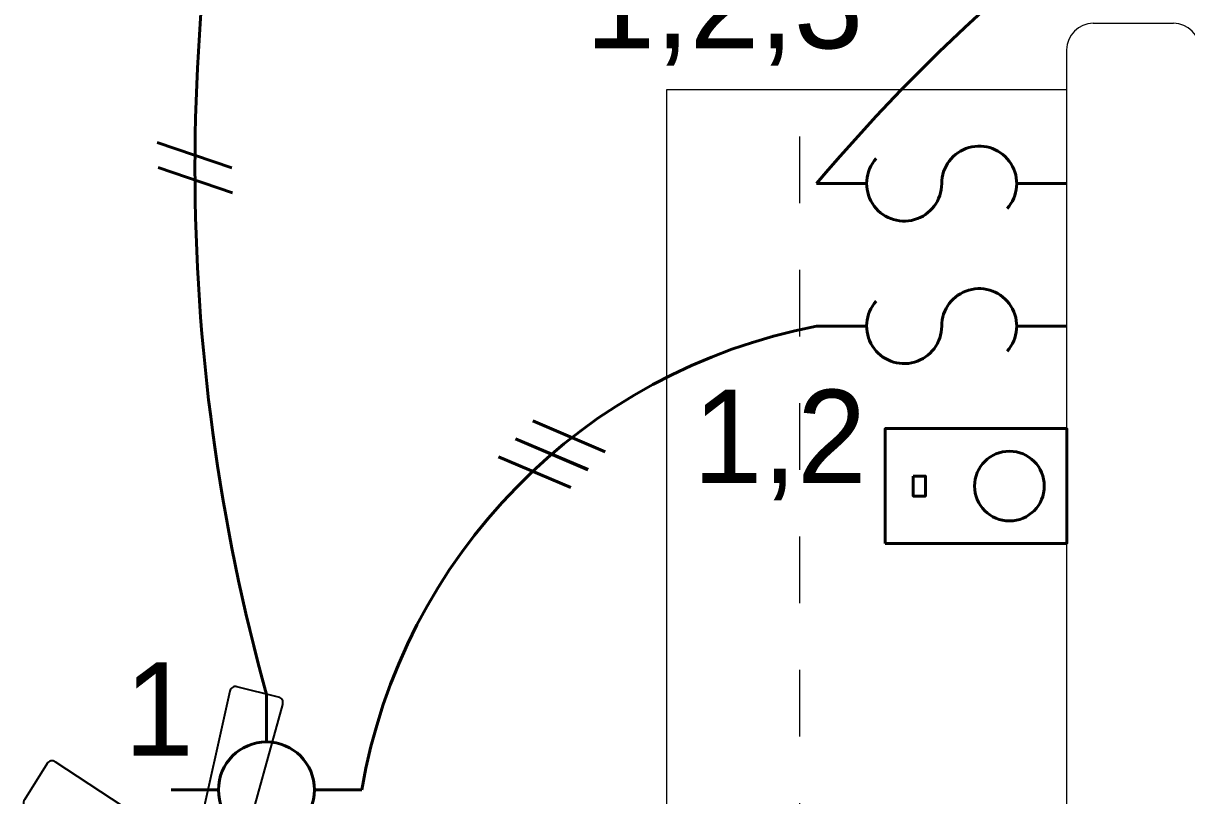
# Model space of a CAD drawing. Header units: metres. Extents: x 14 to 2416, y -346 to 476.
# Drawn here: x 44.987 to 46.732, y -87.635 to -86.476 of the extents above; entities that cross this region are included whole.
import ezdxf

# ---------------------------------------------------------------- set-up
doc = ezdxf.new("R2010")
doc.units = ezdxf.units.M
doc.linetypes.add('0', pattern=[0])
doc.linetypes.add('DASHED', pattern=[0.75, 0.5, -0.25])
doc.layers.get('0').update_dxf_attribs({"linetype": '0', "lineweight": 20})
for name, color, linetype, lineweight in [('01a_Mobiliario', 250, 'Continuous', 0), ('A-ANNO-TEXT', 20, 'Continuous', 13), ('A-WALL', 250, 'Continuous', 20), ('baños', 251, 'Continuous', 0), ('E Salida Interruptores', 22, 'Continuous', 40), ('E Salida Luces', 22, 'Continuous', 40), ('E Tuberia Emp Losa', 22, 'Continuous', 40), ('PROYECCION', 9, 'DASHED', 0)]:
    doc.layers.add(name, color=color, linetype=linetype, lineweight=lineweight)
doc.layers.add('MAVA Luminarias', color=1, linetype='Continuous')
doc.styles.add('CENTURY GOTHIC', font='GOTHIC.TTF')
doc.styles.get("Standard").update_dxf_attribs({"font": 'arial.ttf', "height": 0.1875})

# ---------------------------------------------------------------- blocks, each defined once
blk = doc.blocks.new('abanico mava')
at = {"layer": 'MAVA Luminarias', "linetype": 'ByBlock', "lineweight": -2, "extrusion": (4.64878e-10, 3.72215e-09, 1), "elevation": 0}
for points in [[(513803.1025, 2035248.6775), (513803.2149, 2035249.0863, 0.421374), (513803.2029, 2035249.107), (513803.0842, 2035249.1365, 0.421374), (513803.0638, 2035249.1239), (513802.972, 2035248.71, 0.407089), (513802.9843, 2035248.6901), (513803.0823, 2035248.6658, 0.407089)], [(513802.9213, 2035248.6897), (513802.5673, 2035248.923, 0.421374), (513802.5439, 2035248.9179), (513802.4792, 2035248.8141, 0.421374), (513802.4849, 2035248.7909), (513802.8502, 2035248.5756, 0.407089), (513802.8729, 2035248.5812), (513802.9263, 2035248.6668, 0.407089)], [(513802.9932, 2035248.4048), (513803.1425, 2035248.008, 0.421374), (513803.1644, 2035247.9984), (513803.2777, 2035248.0443, 0.421374), (513803.2868, 2035248.0665), (513803.1178, 2035248.4553, 0.407089), (513803.0962, 2035248.4641), (513803.0026, 2035248.4262, 0.407089)]]:
    blk.add_lwpolyline(points, format="xyb", close=True, dxfattribs=at)
at = {"layer": 'MAVA Luminarias', "linetype": 'ByBlock', "lineweight": -2, "extrusion": (4.64878e-10, 3.72215e-09, 1)}
for points in [[(513803.1469, 2035248.5015), (513803.5704, 2035248.5208, 0.421374), (513803.5864, 2035248.5387), (513803.5777, 2035248.6607, 0.421374), (513803.5594, 2035248.6762), (513803.1374, 2035248.6356, 0.407089), (513803.1223, 2035248.6177), (513803.1295, 2035248.517, 0.407089)], [(513802.8538, 2035248.5211), (513802.5225, 2035248.2565, 0.421374), (513802.5201, 2035248.2327), (513802.5988, 2035248.1391, 0.421374), (513802.6227, 2035248.1373), (513802.9403, 2035248.4182, 0.407089), (513802.942, 2035248.4415), (513802.877, 2035248.5188, 0.407089)]]:
    blk.add_lwpolyline(points, format="xyb", close=True, dxfattribs=at)
at = {"layer": 'MAVA Luminarias', "linetype": 'ByBlock', "lineweight": -2}
for radius in [0.1227, 0.0335]:
    blk.add_circle((513803.0035, 2035248.5589), radius, dxfattribs=at)
blk = doc.blocks.new('PL BASE 1N NASAS 09')
at = {"layer": '01a_Mobiliario', "transparency": 33554684}
for p, q in [((-104.4311, -51.1997), (-104.4311, -52.3697)), ((-103.8311, -51.1997), (-104.4311, -51.1997))]:
    blk.add_line(p, q, dxfattribs=at)
at = {"layer": 'A-WALL'}
for p, q in [((-103.7911, -51.0997), (-103.6711, -51.0997)), ((-103.8311, -51.1397), (-103.8311, -54.9888))]:
    blk.add_line(p, q, dxfattribs=at)
for centre, start, end in [((-103.7911, -51.1397), 90, 180), ((-103.6711, -51.1397), 0, 90)]:
    blk.add_arc(centre, 0.04, start, end, dxfattribs=at)
at = {"layer": 'PROYECCION', "color": 252, "linetype": 'DASHED', "ltscale": 0.1}
blk.add_line((-104.2311, -52.3697), (-104.2311, -51.1997), dxfattribs=at)
at = {"layer": 'baños', "linetype": 'Continuous'}
for tag, p in [('MODELNUMBER', (-121.6562, -54.8273)), ('TRADENAME', (-121.6562, -54.8273)), ('PRODUCT', (-121.6562, -54.8274)), ('MATERIAL', (-121.6562, -54.8274))]:
    blk.add_attdef(tag, p, '', height=0.0000254, rotation=359.9999, dxfattribs=at)
blk = doc.blocks.new('PL MUEBLES 1N NASAS 09')
at = {"layer": 'baños'}
blk.add_blockref('PL BASE 1N NASAS 09', (162.2615, 88.2033), dxfattribs=at)
blk = doc.blocks.new('A$Cbef68299')
blk.add_blockref('PL MUEBLES 1N NASAS 09', (-30.7659, -32.0535))
blk = doc.blocks.new('A$Cc5be7df0')
at = {"layer": 'A-ANNO-TEXT'}
blk.add_blockref('A$Cbef68299', (4.1493, 17.337), dxfattribs=at)
blk = doc.blocks.new('*U370')
for p, q in [((0.025, 1.368), (-1.049, -1.483)), ((0.987, 1.368), (-0.088, -1.483))]:
    blk.add_line(p, q)
blk = doc.blocks.new('*U500')
at = {"xscale": 0.0393700787401575, "yscale": 0.0393700787401575, "zscale": 0.0393700787401575, "rotation": 1.898113831310082}
blk.add_blockref('*U370', (0.0011, 0.0023), dxfattribs=at)
blk = doc.blocks.new('*U458')
at = {"layer": 'E Salida Interruptores'}
for p, q in [((-0.3, 0), (-0.375, 0)), ((-0.075, 0), (0, 0))]:
    blk.add_line(p, q, dxfattribs=at)
for centre, start, end in [((-0.13125, 0), 318.18969, 180), ((-0.24375, 0), 138.18969, 0)]:
    blk.add_arc(centre, 0.05625, start, end, dxfattribs=at)
blk = doc.blocks.new('*U391')
at = {"layer": 'E Salida Luces', "flags": 128}
for points in [[(0.2722, -0.0861), (0.2722, 0.0861), (0, 0.0861), (0, -0.0861)], [(0.2301, 0.015), (0.2301, -0.015), (0.2119, -0.015), (0.2119, 0.015)]]:
    blk.add_lwpolyline(points, close=True, dxfattribs=at)
at = {"layer": 'E Salida Luces'}
blk.add_circle((0.0859, 0), 0.0523, dxfattribs=at)
blk = doc.blocks.new('*U502')
at = {"layer": 'E Salida Luces', "linetype": 'Continuous'}
for p, q in [((0, 0.3583), (0, 0.1807)), ((-0.3576, 0.0007), (-0.18, 0.0007)), ((0.18, 0.0007), (0.3576, 0.0007)), ((0, -0.1793), (0, -0.3569))]:
    blk.add_line(p, q, dxfattribs=at)
blk.add_circle((0, 0.0007), 0.18, dxfattribs=at)
blk = doc.blocks.new('*U606')
at = {"xscale": 0.0393700787401575, "yscale": 0.0393700787401575, "zscale": 0.0393700787401575, "rotation": 36.04668863782297}
blk.add_blockref('*U370', (-0.0003, 0.0026), dxfattribs=at)

msp = doc.modelspace()

# ---------------------------------------------------------------- linework, layer by layer
at = {"layer": 'E Salida Luces'}
for centre, radius, start, end in [((48.2592, -88.469), 2.7218, 103.8307, 139.9209), ((48.2115, -86.6928), 2.9671, 164.5527, 195.4473), ((46.3381, -87.7709), 0.8559, 100.8826, 170.2585)]:
    msp.add_arc(centre, radius, start, end, dxfattribs=at)

# ---------------------------------------------------------------- block references
at = {"layer": 'A-ANNO-TEXT'}
msp.add_blockref('A$Cc5be7df0', (14.7377, -108.8632), dxfattribs=at)
at = {"layer": 'E Salida Luces', "color": 1, "xscale": -1}
msp.add_blockref('*U391', (46.5516, -87.1703), dxfattribs=at)
at = {"layer": 'E Salida Luces', "xscale": -0.4, "yscale": 0.4, "zscale": 0.4}
msp.add_blockref('*U502', (45.3516, -87.6264), dxfattribs=at)
at = {"layer": 'E Tuberia Emp Losa', "yscale": 0.9842519685039484, "zscale": 0.9842519685039484}
for name, p, xscale, rotation in [('*U500', (45.2444, -86.6928), 0.9842519685039484, 270), ('*U606', (45.7924, -87.109), -0.9842519685039484, 82.28343841945471), ('*U606', (45.7666, -87.136), -0.9842519685039484, 82.28343841945471)]:
    msp.add_blockref(name, p, dxfattribs=dict(at, xscale=xscale, rotation=rotation))
at = {"layer": 'E Tuberia Emp Losa'}
for p in [(46.5516, -86.7166), (46.5516, -86.9304)]:
    msp.add_blockref('*U458', p, dxfattribs=at)
at = {"layer": 'MAVA Luminarias', "xscale": 0.5267524126646371, "yscale": 0.5267524126646371, "zscale": 0.5267524126646371}
msp.add_blockref('abanico mava', (-270601.707, -1072159.8643, 0), dxfattribs=at)

# ---------------------------------------------------------------- texts
at = {"layer": 'E Tuberia Emp Losa', "char_height": 0.14, "attachment_point": 5, "style": 'CENTURY GOTHIC'}
for s, insert, width in [('1,2,3 ', (46.0384, -86.4567), 0.836737), ('1,2 ', (46.1212, -87.1089), 0.836737), ('1 ', (45.1904, -87.5046), 0.276812)]:
    msp.add_mtext(s, dxfattribs=dict(at, insert=insert, width=width))

doc.saveas('drawing.dxf')
